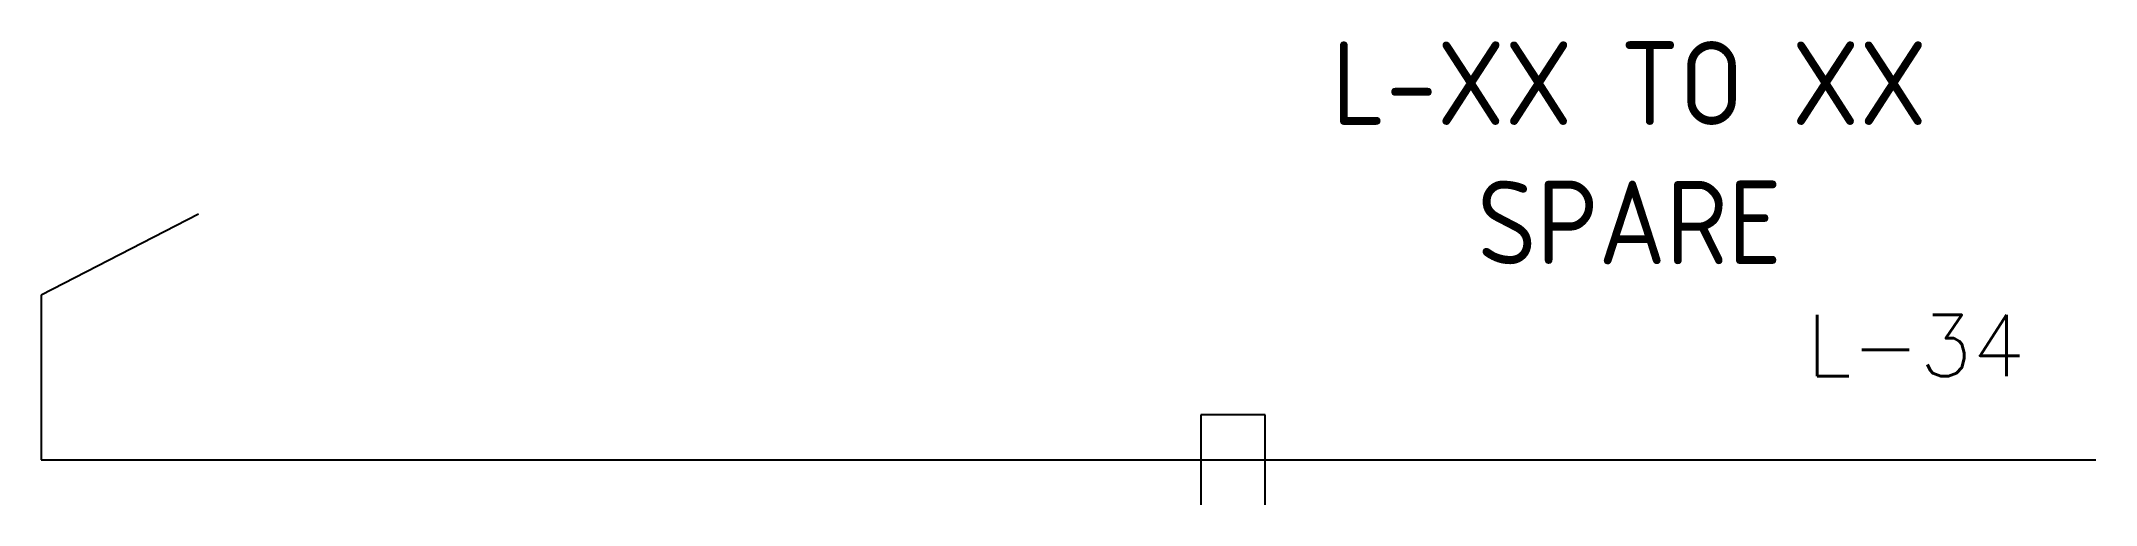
# Model space of a CAD drawing. Header units: millimetres. Extents: x 159.5 to 233.2, y 74.4 to 91.
import ezdxf
from ezdxf.enums import TextEntityAlignment as Align

# ---------------------------------------------------------------- set-up
doc = ezdxf.new("R2010")
doc.units = ezdxf.units.MM
doc.header["$MEASUREMENT"] = 0
doc.styles.add('ISOCP', font='isocp.shx')
doc.styles.add('SIMPLEXSTYLE', font='simplex.shx')
doc.styles.get("Standard").update_dxf_attribs({"font": 'arial.ttf'})

# ---------------------------------------------------------------- blocks, each defined once
blk = doc.blocks.new('RRT', base_point=(0, 1.75))
for p, q in [((0, 0), (0, 3.5)), ((0, 3.5), (2.5, 3.5)), ((2.5, 3.5), (2.5, 0))]:
    blk.add_line(p, q)
for p in [(1.5, 9), (1.5, 6)]:
    blk.add_attdef('', text='', height=2).set_placement(p, align=Align.MIDDLE)
blk = doc.blocks.new('TERMINATION')
for p, q in [((165.118, 84.804), (159.466, 81.893)), ((159.466, 81.893), (159.466, 75.976)), ((159.466, 75.976), (233.246, 75.976))]:
    blk.add_line(p, q)
at = {"xscale": -0.9241130198199923, "yscale": 0.9241130198199923, "zscale": 0.9241130198199923}
blk.add_blockref('RRT', (203.42, 75.976), dxfattribs=at)
at = {"style": 'SIMPLEXSTYLE'}
blk.add_attdef('L-X', text='', height=2.2, dxfattribs=at).set_placement((230.69, 80.083), align=Align.MIDDLE_RIGHT)

msp = doc.modelspace()

# ---------------------------------------------------------------- block references
msp.add_blockref('TERMINATION', (0, 0)).add_auto_attribs({'L-X': 'L-34'})

# ---------------------------------------------------------------- texts
at = {"insert": (216.5, 87), "char_height": 3, "width": 35.63946, "attachment_point": 5, "style": 'ISOCP'}
msp.add_mtext('{L-XX TO XX\\PSPARE}', dxfattribs=at)

doc.saveas('drawing.dxf')
